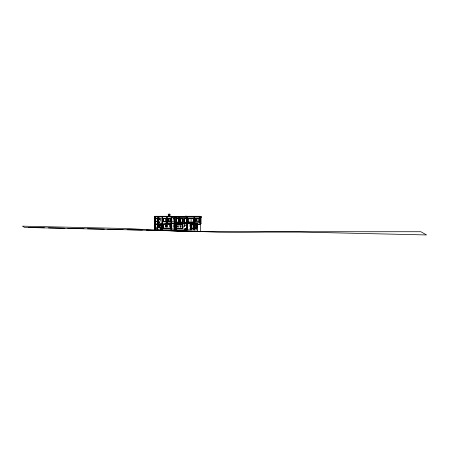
<?xml version="1.0" encoding="UTF-8"?>
<svg xmlns="http://www.w3.org/2000/svg" width="449" height="449" viewBox="0 0 449 449"><rect width="100%" height="100%" fill="white"/><g stroke="black" fill="none" stroke-linecap="round" stroke-linejoin="round"><path stroke-width="0.34" stroke-dasharray="2.25 1.68" d="M172.04 217.832L173.207 217.832L173.207 222.07L170.873 222.07M162.364 218.068L160.029 218.068L160.029 222.171L161.264 222.171M160.186 218.399L160.186 221.913M171.12 221.716L173.123 221.716L173.123 218.22L172.916 221.716M173.061 224.837L173.061 228.406M186.947 225.78L185.033 225.78L185.033 224.264M183.484 228.389L183.613 224.247M171.389 228.687L173.168 228.687L173.168 224.528L173.033 228.687M198.379 219.196L198.379 221.071M198.379 221.694L198.379 223.563M198.161 219.196L198.161 222.317M197.38 219.196L197.38 221.071M196.785 219.196L196.785 221.071M196.645 219.196L196.645 221.071M196.466 219.196L196.466 221.071M196.005 219.819L196.005 221.071M191.083 219.353L191.083 221.408M191.027 219.353L191.027 221.408M189.287 224.354L189.287 229.085M185.106 224.264L185.106 225.78M184.612 224.421L184.612 227.834M184.477 224.421L184.477 227.834M184.129 224.421L184.129 227.834M183.995 224.421L183.995 228.513M181.087 225.763L181.087 227.138M180.953 225.763L180.953 227.138M180.588 225.763L180.588 227.138M180.453 225.763L180.453 227.138M180.24 225.611L180.24 227.447M180.178 225.892L180.178 227.138M180.111 225.611L180.111 227.447M179.976 225.892L179.976 227.138M178.315 225.892L178.315 227.138M178.107 225.611L178.107 227.447M177.972 225.611L177.972 227.447M177.72 225.735L177.72 227.115M177.591 225.735L177.591 227.115M173.073 217.832L173.073 222.07M169.408 219.393L169.408 220.79M169.43 224.915L169.368 227.295M169.206 219.499L169.206 220.695M169.222 224.915L169.222 226.975M167.376 224.915L167.376 226.975M167.168 224.915L167.146 227.295M167.011 225.286L167.011 228.636M166.759 225.157L166.759 227.183M166.624 225.157L166.624 227.183M166.287 225.157L166.287 227.183M166.152 225.157L166.152 227.183M165.866 225.263L165.866 227.267M165.748 224.915L165.732 227.267M165.541 224.915L165.541 226.986M160.158 218.068L160.158 222.171M159.799 217.692L159.799 223.108M159.648 217.692L159.67 223.108M159.513 217.692L159.513 223.108"/><path stroke-width="0.67" d="M186.088 229.557C185.633 229.349 186.778 228.934 186.038 228.547M185.931 228.356L186.127 228.086L186.2 228.389M184.915 230.04L184.982 230.562L185.583 229.972A0.657 0.511 -90 0 0 185.74 229.501L185.6 228.939L184.982 228.838M186.189 229.433L186.189 229.102M185.953 229.063C186.256 229.708 185.948 229.181 185.156 229.17M169.02 214.493L169.127 214.055L169.251 214.493M185.937 229.063L185.549 229.192L186.234 229.012M185.589 229.13L185.6 229.596M186.004 229.433L186.004 229.102M186.038 229.136L186.296 228.547M160.141 224.966L160.248 225.297M185.74 229.259L185.959 228.934M187.598 217.81L187.57 229.877M160.293 225.297L160.327 225.011M185.353 229.972L185.241 230.073A0.685 0.533 -90 0 1 184.719 230.073L184.606 229.972M185.937 229.473L186.234 229.518M185.774 229.602L185.69 229.265M160.209 224.904L160.366 224.927M154.265 217.041L155.275 216.682L155.275 216.289M201.029 223.725L196.774 225.022L201.029 223.725L201.029 216.682L171.08 216.682L171.714 217.08L201.663 217.08L201.029 216.682M185.213 230.562L185.516 230.062M169.077 214.532L169.133 214.869M185.807 216.014L186.296 216.014M154.815 216.783L171.08 216.783M171.097 217.041L187.227 217.041M154.877 217.765L155.158 217.765L155.158 229.877M178.797 218.534L182.648 218.511L182.648 222.384L180.027 222.384L180.027 218.511M193.94 218.472L195.354 218.472L195.354 219.415L193.94 219.415M170.429 218.685L168.078 218.685L168.078 221.654L170.429 221.654M194.956 218.663L199.502 218.663M176.406 218.742L178.668 218.742M180.122 218.798L182.479 218.798M183.989 218.736L186.425 218.736M187.873 218.77L193.699 218.77M178.797 219.555L180.285 219.555L180.285 218.534M194.956 221.795L199.502 221.795M176.406 222.087L178.668 222.087M187.873 222.036L193.699 222.036M182.479 222.126L180.122 222.126L180.122 219.466M183.989 222.289L186.425 222.289M170.401 224.292L163.458 224.292L163.458 228.143L170.401 228.143M194.911 224.702L196.819 224.702M176.429 224.91L182.552 224.91L182.552 228.294L176.429 228.294M157.313 227.649L160.888 227.649L160.916 230.505L171.08 230.707M157.38 227.912L155.455 227.912L155.455 224.247L161.82 224.191L161.82 224.837M194.911 228.143L196.819 228.143M185.409 228.895L185.92 228.895M185.74 228.939L186.088 228.979M185.987 229.372L186.335 229.372M185.729 229.4L186.234 229.4M154.815 230.337L154.26 230.337L154.26 229.877L197.515 229.877L197.515 231.33L196.774 231.358L200.647 231.358L200.647 223.725M167.668 230.634L179.97 230.634M181.34 230.634L184.073 230.634M170.811 230.707L197.453 231.33M183.613 230.988L186.234 231.016L186.234 230.382L184.112 230.382L184.112 230.988M186.234 231.016L184.909 231.016L184.909 230.382M28.59 227.413L44.429 227.778M48.486 227.868L64.443 228.232M67.939 228.311L84.008 228.681M87.504 228.76L104.275 229.142M107.766 229.22L123.048 229.574M127.106 229.663L142.232 230.011M146.425 230.107L161.73 230.494M164.211 230.556L217.226 232.049L299.904 232.049L426.55 234.945L420.848 231.723L265.572 231.723A1812.237 1811.749 -89.5 0 1 128.408 228.586L22.45 226.167L24.661 227.413L182.889 231.078M154.54 230.337L161.595 230.494M200.203 217.181L200.203 223.17M200.108 216.654L200.108 216.289L187.351 216.289L187.351 216.682M200.052 217.181L200.052 223.17M199.519 218.242L199.519 222.059M199.446 216.289L199.446 216.682M199.283 218.663L199.283 221.795M197.178 223.187L197.178 223.585M197.162 225.022L197.162 229.877M196.842 224.405L196.842 228.468M196.6 224.702L196.6 228.143M195.186 216.289L195.186 216.654M195.175 218.663L195.175 221.795M195.135 224.702L195.135 228.143M195.006 219.415L195.006 222.059M194.95 216.289L194.95 216.654M194.956 224.405L194.956 228.468M194.872 218.472L199.653 218.242L199.653 222.059L194.872 222.059L194.872 219.415M194.664 218.472L194.664 217.653L194.019 217.653L194.019 229.877M194.664 219.415L194.664 229.877M194.529 217.653L194.529 218.472M194.529 219.415L194.529 229.877M194.4 218.472L194.4 219.415M194.153 217.653L194.153 218.472M194.153 219.415L194.153 229.877M193.749 218.405L193.749 222.244M193.715 224.388L193.715 228.468M193.48 218.77L193.48 222.036M193.468 224.775L193.468 228.176M191.852 224.775L191.852 228.176M191.667 224.388L191.667 228.468M191.319 229.877L191.319 223.737L190.612 223.737L190.612 229.877M191.184 223.737L191.184 229.877M190.746 223.737L190.746 229.877M188.097 218.77L188.097 222.036M187.901 218.405L187.901 222.244M187.772 216.289L187.772 216.654M187.699 229.877L187.699 217.855L186.801 217.855L186.801 229.877M186.93 217.855L186.93 229.877M186.47 218.455L186.47 222.451M185.437 230.382L185.437 230.988M184.208 218.736L184.208 222.289M184.006 218.455L184.006 222.451M182.597 224.635L182.597 228.58M182.513 218.511L182.513 222.384M182.328 224.91L182.328 228.294M182.255 218.798L182.255 222.126M180.341 218.798L180.341 222.126M180.156 218.511L180.156 222.384M179.808 219.555L179.808 223.164M179.746 218.534L179.746 217.838L179.084 217.838L179.084 218.534M179.679 219.555L179.679 223.164M179.611 217.838L179.611 218.534M179.213 217.838L179.218 223.164M179.089 219.555L179.089 223.164M178.674 218.382L178.674 222.367M178.449 218.742L178.449 222.087M176.631 218.742L176.631 222.087M176.653 224.91L176.653 228.294M176.468 218.382L176.468 222.367M176.479 224.635L176.479 228.58M176.092 229.877L176.092 217.849L175.823 229.877M175.957 217.849L175.957 229.877M174.476 229.877L174.476 217.844L174.19 217.844L174.19 229.877M171.888 229.877L171.888 230.719M171.546 216.682L171.546 216.289L154.815 216.289L154.815 229.877M171.591 229.877L171.591 217.866L171.282 217.866L171.282 229.877M171.462 217.866L171.462 229.877M171.417 217.866L171.417 229.877M171.181 223.187L171.181 223.585M171.164 229.877L171.164 230.707M171.08 216.289L171.08 229.877M170.474 218.371L170.474 221.924M170.446 223.961L170.446 228.401M170.278 218.685L170.278 221.654M170.25 224.292L170.25 228.143M169.918 216.682L169.918 214.869L168.353 214.869L168.353 216.682M169.756 214.869L169.756 216.8M169.206 214.869L169.206 216.8M168.515 214.869L168.515 216.8M168.229 218.685L168.229 221.654M167.982 218.371L167.982 221.924M167.028 217.759L167.028 223.333M166.854 217.759L166.854 223.333M166.203 218.321L166.203 221.8M165.962 218.584L165.962 221.475M165.17 223.187L165.17 223.585M163.593 218.584L163.593 221.475M163.616 224.292L163.616 228.143M163.329 218.321L163.329 221.8M163.335 223.961L163.335 228.401M162.465 229.877L162.465 217.709L162.072 217.709L161.999 230.505M162.358 217.709L162.358 229.877M162.179 217.709L162.179 229.877M161.775 224.062L157.335 224.062M161.051 229.877L161.051 225.336L159.356 225.336L159.356 227.935M161.006 225.336L161.006 229.877M160.355 224.062L160.36 224.837M159.406 225.336L159.406 227.935M158.486 227.851L158.486 217.709L157.728 217.709L157.728 227.851M158.379 217.709L158.379 227.851M158.127 229.877L158.127 230.421L157.038 230.421L157.038 229.877M157.835 217.709L157.835 227.851M157.492 224.719L157.492 228.199L155.275 228.199L155.275 224.023L161.932 224.062L161.932 224.837L157.184 224.837L157.184 224.062M157.408 218.22L157.408 221.638M157.386 224.719L157.313 229.877M157.217 218.506L157.217 221.419M157.29 224.191L157.229 227.912M155.635 218.506L155.635 221.419M155.612 224.247L155.612 227.912M155.36 218.22L155.36 221.638M155.382 224.023L155.382 228.199M155.107 217.731L155.079 229.877M155.051 217.765L154.984 229.877M154.944 217.731L154.877 229.877M184.612 230.011A0.679 0.533 -90 0 1 184.601 229.041A0.679 0.533 -90 0 1 185.358 229.041A0.679 0.533 -90 0 1 185.353 230.011M184.786 229.832A0.657 0.511 -90 0 1 185.229 228.844M169.048 214.055L168.083 214.493L170.188 214.493L169.048 214.055M200.338 217.181L199.923 217.181L199.923 223.17L200.338 223.17L200.338 217.181M167.135 217.759L166.747 217.759L166.747 223.333L167.135 223.333L167.135 217.759M157.515 218.22L155.253 218.22L155.253 221.638L157.515 221.638L157.515 218.22M166.31 218.321L163.223 218.321L163.223 221.8L166.31 221.8L166.31 218.321M170.581 218.371L167.875 218.371L167.875 221.924L170.581 221.924L170.581 218.371M178.803 218.382L176.339 218.382L176.339 222.367L178.803 222.367L178.803 218.382M193.878 218.405L187.766 218.405L187.766 222.244L193.878 222.244L193.878 218.405M157.374 218.506L155.477 218.506L155.477 221.419L157.374 221.419L157.374 218.506M186.604 218.455L183.877 218.455L183.877 222.451L186.604 222.451L186.604 218.455M166.119 218.584L163.442 218.584L163.442 221.475L166.119 221.475L166.119 218.584M197.279 223.187L165.041 223.187L165.041 223.585L197.279 223.585L197.279 223.187M170.553 223.961L163.228 223.961L163.228 228.401L170.553 228.401L170.553 223.961M193.845 224.388L191.532 224.388L191.532 228.468L193.845 228.468L193.845 224.388M196.971 224.405L194.821 224.405L194.821 228.468L196.971 228.468L196.971 224.405M182.732 224.635L176.345 224.635L176.345 228.58L182.732 228.58L182.732 224.635M193.687 224.775L191.628 224.775L191.628 228.176L193.687 228.176L193.687 224.775M174.341 229.877L174.341 217.844L174.324 229.877"/></g></svg>
